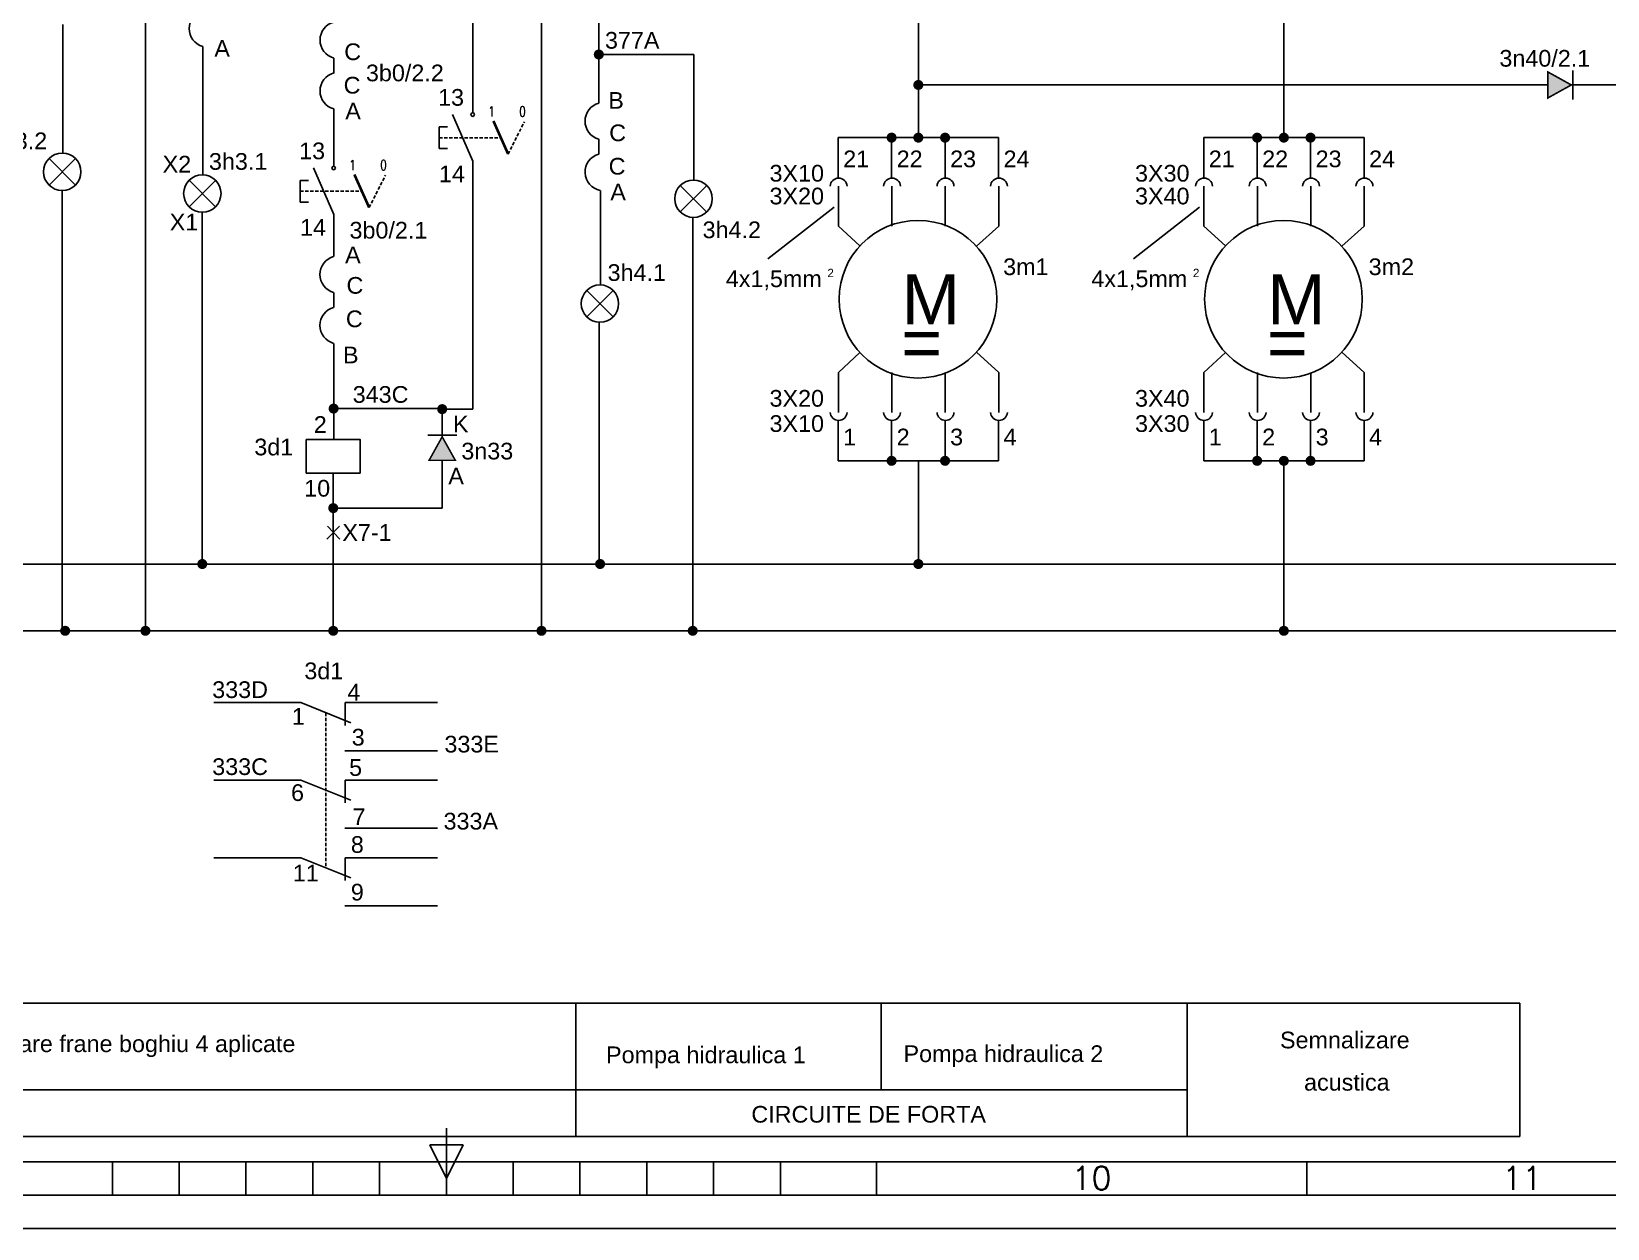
# Model space of a CAD drawing. Header units: millimetres. Extents: x 2595 to 3646, y 1354 to 1651.
# Drawn here: x 3058.6 to 3294.5, y 1354.2 to 1533.4 of the extents above; entities that cross this region are included whole.
import ezdxf
from ezdxf.enums import TextEntityAlignment as Align

# ---------------------------------------------------------------- set-up
doc = ezdxf.new("R2010")
doc.units = ezdxf.units.MM
doc.linetypes.add('DASHED', pattern=[0.75, 0.5, -0.25])
doc.styles.add('ISO', font='SIMPLEX.shx')
doc.styles.add('ROMANS', font='ROMANS.shx', dxfattribs={"width": 0.8})
doc.styles.get("Standard").update_dxf_attribs({"font": 'arial.ttf'})

# ---------------------------------------------------------------- blocks, each defined once
blk = doc.blocks.new('5A4')
at = {"color": 70}
for p, q in [((-525.5, 10), (-525.5, 15)), ((-528, 12.5), (-523, 12.5)), ((-525.5, 7.5), (-528, 12.5)), ((-523, 12.5), (-525.5, 7.5)), ((-575.5, 5), (-575.5, 10)), ((-565.5, 5), (-565.5, 10)), ((-555.5, 5), (-555.5, 10)), ((-545.5, 5), (-545.5, 10)), ((-535.5, 5), (-535.5, 10)), ((-525.5, 10), (-525.5, 5)), ((-515.5, 5), (-515.5, 10)), ((-505.5, 5), (-505.5, 10)), ((-495.5, 5), (-495.5, 10)), ((-485.5, 5), (-485.5, 10)), ((-475.5, 5), (-475.5, 10)), ((-461.13, 5), (-461.13, 10)), ((-461.13, 5), (-461.13, 10)), ((-396.7, 5), (-396.7, 10))]:
    blk.add_line(p, q, dxfattribs=at)
at = {"color": 240}
for points in [[(0, 0), (0, 297), (-1051, 297), (-1051, 0)], [(-5, 5), (-5, 292), (-1046, 292), (-1046, 5)]]:
    blk.add_lwpolyline(points, close=True, dxfattribs=at)
at = {"color": 70}
blk.add_lwpolyline([(-1041, 287), (-1041, 10), (-10, 10), (-10, 287)], close=True, dxfattribs=at)
at = {"color": 50, "style": 'ISO'}
for s, p in [('10', (-428.92, 7.55)), ('11', (-364.49, 7.55))]:
    blk.add_text(s, height=3.5, dxfattribs=at).set_placement(p, align=Align.MIDDLE)

msp = doc.modelspace()

# ---------------------------------------------------------------- linework, layer by layer
at = {"color": 1}
for p, q in [((3134.93, 1561.49), (3134.93, 1443.68)), ((3134.93, 1561.49), (3134.93, 1443.68)), ((3246.06, 1555.44), (3246.06, 1530.55)), ((3246.06, 1555.44), (3246.06, 1530.55)), ((3191.35, 1530.55), (3191.35, 1543.56)), ((3191.35, 1530.55), (3191.35, 1543.56)), ((3075.66, 1443.68), (3075.66, 1539.12)), ((3075.66, 1443.68), (3075.66, 1539.12)), ((3124.64, 1539.36), (3124.64, 1529.83)), ((3124.64, 1539.36), (3124.64, 1529.83)), ((3063.27, 1534.44), (3063.27, 1515.21)), ((3063.27, 1534.44), (3063.27, 1515.21)), ((3143.51, 1534.71), (3143.51, 1522.69)), ((3143.51, 1534.71), (3143.51, 1522.69)), ((3084.24, 1531.18), (3084.24, 1511.95)), ((3084.24, 1531.18), (3084.24, 1511.95)), ((3103.84, 1529.44), (3103.84, 1527.2)), ((3103.84, 1529.44), (3103.84, 1527.2)), ((3124.64, 1521.25), (3124.64, 1529.83)), ((3124.64, 1521.25), (3124.64, 1529.83)), ((3157.75, 1529.97), (3143.51, 1529.97)), ((3157.75, 1529.97), (3143.51, 1529.97)), ((3157.75, 1529.97), (3157.75, 1525.32)), ((3157.75, 1529.97), (3157.75, 1525.32)), ((3191.35, 1530.55), (3191.35, 1517.52)), ((3191.35, 1530.55), (3191.35, 1517.52)), ((3246.06, 1530.55), (3246.06, 1517.52)), ((3246.06, 1530.55), (3246.06, 1517.52)), ((3157.75, 1525.32), (3157.75, 1511.17)), ((3157.75, 1525.32), (3157.75, 1511.17)), ((3191.35, 1525.41), (3246.06, 1525.41)), ((3191.35, 1525.41), (3246.06, 1525.41)), ((3246.06, 1525.41), (3276.68, 1525.41)), ((3246.06, 1525.41), (3276.68, 1525.41)), ((3276.69, 1525.41), (3285.55, 1525.41)), ((3276.69, 1525.41), (3285.55, 1525.41)), ((3289.18, 1525.41), (3329.42, 1525.41)), ((3289.18, 1525.41), (3329.42, 1525.41)), ((3103.83, 1513.24), (3103.83, 1521.82)), ((3103.83, 1513.24), (3103.83, 1521.82)), ((3124.64, 1514), (3121.64, 1521)), ((3124.64, 1514), (3121.64, 1521)), ((3119.64, 1519.12), (3119.64, 1515.89)), ((3120.89, 1519.12), (3119.64, 1519.12)), ((3119.64, 1519.12), (3119.64, 1515.89)), ((3120.89, 1519.12), (3119.64, 1519.12)), ((3143.51, 1517.3), (3143.51, 1515.07)), ((3143.51, 1517.3), (3143.51, 1515.07)), ((3179.35, 1517.52), (3203.35, 1517.52)), ((3179.35, 1517.52), (3179.35, 1511.46)), ((3179.35, 1517.52), (3203.35, 1517.52)), ((3179.35, 1517.52), (3179.35, 1511.46)), ((3187.35, 1517.52), (3187.35, 1511.46)), ((3187.35, 1517.52), (3187.35, 1511.46)), ((3195.35, 1517.52), (3195.35, 1511.46)), ((3195.35, 1517.52), (3195.35, 1511.46)), ((3203.35, 1517.52), (3203.35, 1511.46)), ((3203.35, 1517.52), (3203.35, 1511.46)), ((3234.06, 1517.52), (3234.06, 1511.46)), ((3234.06, 1517.52), (3258.06, 1517.52)), ((3234.06, 1517.52), (3234.06, 1511.46)), ((3234.06, 1517.52), (3258.06, 1517.52)), ((3242.06, 1517.52), (3242.06, 1511.46)), ((3242.06, 1517.52), (3242.06, 1511.46)), ((3250.06, 1517.52), (3250.06, 1511.46)), ((3250.06, 1517.52), (3250.06, 1511.46)), ((3258.06, 1517.52), (3258.06, 1511.46)), ((3258.06, 1517.52), (3258.06, 1511.46)), ((3120.89, 1515.89), (3119.64, 1515.89)), ((3120.89, 1515.89), (3119.64, 1515.89)), ((3065.19, 1514.39), (3061.22, 1510.43)), ((3065.19, 1514.39), (3061.22, 1510.43)), ((3065.18, 1510.43), (3061.23, 1514.39)), ((3065.18, 1510.43), (3061.23, 1514.39)), ((3103.83, 1505.99), (3100.83, 1512.99)), ((3103.83, 1505.99), (3100.83, 1512.99)), ((3124.64, 1512.5), (3124.64, 1514)), ((3124.64, 1512.5), (3124.64, 1514)), ((3124.64, 1512.5), (3124.64, 1507.74)), ((3124.64, 1512.5), (3124.64, 1507.74)), ((3086.16, 1511.12), (3082.19, 1507.17)), ((3086.16, 1511.12), (3082.19, 1507.17)), ((3086.15, 1507.16), (3082.2, 1511.13)), ((3086.15, 1507.16), (3082.2, 1511.13)), ((3100.08, 1511.1), (3098.83, 1511.1)), ((3098.83, 1511.1), (3098.83, 1507.88)), ((3100.08, 1511.1), (3098.83, 1511.1)), ((3098.83, 1511.1), (3098.83, 1507.88)), ((3159.67, 1506.38), (3155.71, 1510.35)), ((3159.67, 1506.38), (3155.71, 1510.35)), ((3159.67, 1510.34), (3155.71, 1506.39)), ((3159.67, 1510.34), (3155.71, 1506.39)), ((3157.75, 1511.17), (3157.75, 1511.17)), ((3157.75, 1511.17), (3157.75, 1511.17)), ((3179.38, 1510.27), (3179.38, 1504.29)), ((3179.38, 1510.27), (3179.38, 1504.29)), ((3187.38, 1510.27), (3187.38, 1504.29)), ((3187.38, 1510.27), (3187.38, 1504.29)), ((3195.38, 1510.27), (3195.38, 1504.29)), ((3195.38, 1510.27), (3195.38, 1504.29)), ((3203.38, 1510.27), (3203.38, 1504.29)), ((3203.38, 1510.27), (3203.38, 1504.29)), ((3234.09, 1510.27), (3234.09, 1504.29)), ((3234.09, 1510.27), (3234.09, 1504.29)), ((3242.09, 1510.27), (3242.09, 1504.29)), ((3242.09, 1510.27), (3242.09, 1504.29)), ((3250.09, 1510.27), (3250.09, 1504.29)), ((3250.09, 1510.27), (3250.09, 1504.29)), ((3258.09, 1510.27), (3258.09, 1504.29)), ((3258.09, 1510.27), (3258.09, 1504.29)), ((3063.2, 1509.61), (3063.19, 1507.41)), ((3063.2, 1509.61), (3063.19, 1507.41)), ((3063.19, 1507.41), (3063.2, 1443.68)), ((3063.19, 1507.41), (3063.2, 1443.68)), ((3100.08, 1507.88), (3098.83, 1507.88)), ((3100.08, 1507.88), (3098.83, 1507.88)), ((3124.64, 1507.74), (3124.64, 1476.87)), ((3124.64, 1507.74), (3124.64, 1476.87)), ((3143.75, 1509.63), (3143.75, 1495.47)), ((3143.75, 1509.63), (3143.75, 1495.47)), ((3084.17, 1506.35), (3084.17, 1504.15)), ((3084.17, 1506.35), (3084.17, 1504.15)), ((3103.83, 1504.49), (3103.83, 1505.99)), ((3103.83, 1504.49), (3103.83, 1505.99)), ((3157.57, 1505.57), (3157.57, 1443.68)), ((3157.57, 1505.57), (3157.57, 1443.68)), ((3178.73, 1507.09), (3168.83, 1499.4)), ((3178.73, 1507.09), (3168.83, 1499.4)), ((3233.44, 1507.09), (3223.54, 1499.4)), ((3233.44, 1507.09), (3223.54, 1499.4)), ((3084.17, 1504.15), (3084.17, 1453.68)), ((3084.17, 1504.15), (3084.17, 1453.68)), ((3103.83, 1504.49), (3103.83, 1499.72)), ((3103.83, 1504.49), (3103.83, 1499.72)), ((3179.38, 1504.29), (3182.61, 1501.31)), ((3179.38, 1504.29), (3182.61, 1501.31)), ((3203.38, 1504.29), (3200.03, 1501.25)), ((3203.38, 1504.29), (3200.03, 1501.25)), ((3234.09, 1504.29), (3237.32, 1501.31)), ((3234.09, 1504.29), (3237.32, 1501.31)), ((3258.09, 1504.29), (3254.74, 1501.25)), ((3258.09, 1504.29), (3254.74, 1501.25)), ((3103.83, 1494.34), (3103.83, 1492.1)), ((3103.83, 1494.34), (3103.83, 1492.1)), ((3145.66, 1494.65), (3141.7, 1490.69)), ((3145.66, 1494.65), (3141.7, 1490.69)), ((3145.66, 1490.69), (3141.71, 1494.65)), ((3145.66, 1490.69), (3141.71, 1494.65)), ((3143.75, 1495.47), (3143.75, 1495.47)), ((3143.75, 1495.47), (3143.75, 1495.47)), ((3143.57, 1489.87), (3143.57, 1453.68)), ((3143.57, 1489.87), (3143.57, 1453.68)), ((3103.83, 1472.3), (3103.83, 1486.72)), ((3103.83, 1472.3), (3103.83, 1486.72)), ((3179.38, 1482.37), (3182.61, 1485.34)), ((3179.38, 1482.37), (3182.61, 1485.34)), ((3203.38, 1482.37), (3200.03, 1485.4)), ((3203.38, 1482.37), (3200.03, 1485.4)), ((3234.09, 1482.37), (3237.32, 1485.34)), ((3234.09, 1482.37), (3237.32, 1485.34)), ((3258.09, 1482.37), (3254.74, 1485.4)), ((3258.09, 1482.37), (3254.74, 1485.4)), ((3179.38, 1476.39), (3179.38, 1482.37)), ((3179.38, 1476.39), (3179.38, 1482.37)), ((3187.38, 1476.39), (3187.38, 1482.37)), ((3187.38, 1476.39), (3187.38, 1482.37)), ((3195.38, 1476.39), (3195.38, 1482.37)), ((3195.38, 1476.39), (3195.38, 1482.37)), ((3203.38, 1476.39), (3203.38, 1482.37)), ((3203.38, 1476.39), (3203.38, 1482.37)), ((3234.09, 1476.39), (3234.09, 1482.37)), ((3234.09, 1476.39), (3234.09, 1482.37)), ((3242.09, 1476.39), (3242.09, 1482.37)), ((3242.09, 1476.39), (3242.09, 1482.37)), ((3250.09, 1476.39), (3250.09, 1482.37)), ((3250.09, 1476.39), (3250.09, 1482.37)), ((3258.09, 1476.39), (3258.09, 1482.37)), ((3258.09, 1476.39), (3258.09, 1482.37)), ((3120.07, 1476.95), (3103.83, 1476.95)), ((3120.07, 1476.95), (3103.83, 1476.95)), ((3120.07, 1472.83), (3120.07, 1476.95)), ((3120.07, 1472.83), (3120.07, 1476.95)), ((3124.64, 1476.87), (3120.07, 1476.87)), ((3124.64, 1476.87), (3120.07, 1476.87)), ((3179.35, 1469.13), (3179.35, 1475.19)), ((3179.35, 1469.13), (3179.35, 1475.19)), ((3187.35, 1469.13), (3187.35, 1475.19)), ((3187.35, 1469.13), (3187.35, 1475.19)), ((3195.35, 1469.13), (3195.35, 1475.19)), ((3195.35, 1469.13), (3195.35, 1475.19)), ((3195.35, 1469.13), (3195.35, 1475.19)), ((3195.35, 1469.13), (3195.35, 1475.19)), ((3203.35, 1469.13), (3203.35, 1475.19)), ((3203.35, 1469.13), (3203.35, 1475.19)), ((3203.35, 1469.13), (3203.35, 1475.19)), ((3203.35, 1469.13), (3203.35, 1475.19)), ((3234.06, 1469.13), (3234.06, 1475.19)), ((3234.06, 1469.13), (3234.06, 1475.19)), ((3242.06, 1469.13), (3242.06, 1475.19)), ((3242.06, 1469.13), (3242.06, 1475.19)), ((3250.06, 1469.13), (3250.06, 1475.19)), ((3250.06, 1469.13), (3250.06, 1475.19)), ((3250.06, 1469.13), (3250.06, 1475.19)), ((3250.06, 1469.13), (3250.06, 1475.19)), ((3258.06, 1469.13), (3258.06, 1475.19)), ((3258.06, 1469.13), (3258.06, 1475.19)), ((3258.06, 1469.13), (3258.06, 1475.19)), ((3258.06, 1469.13), (3258.06, 1475.19)), ((3103.77, 1467.3), (3103.77, 1443.68)), ((3103.77, 1467.3), (3103.77, 1443.68)), ((3120.07, 1469.16), (3120.07, 1462.05)), ((3120.07, 1469.16), (3120.07, 1462.05)), ((3179.35, 1469.13), (3203.35, 1469.13)), ((3179.35, 1469.13), (3203.35, 1469.13)), ((3191.35, 1453.68), (3191.35, 1469.13)), ((3191.35, 1453.68), (3191.35, 1469.13)), ((3234.06, 1469.13), (3258.06, 1469.13)), ((3234.06, 1469.13), (3258.06, 1469.13)), ((3246.06, 1443.68), (3246.06, 1469.13)), ((3246.06, 1443.68), (3246.06, 1469.13)), ((3120.07, 1462.05), (3103.77, 1462.05)), ((3120.07, 1462.05), (3103.77, 1462.05)), ((3104.71, 1459.35), (3102.82, 1457.39)), ((3104.71, 1459.35), (3102.82, 1457.39)), ((3104.73, 1457.41), (3102.89, 1459.33)), ((3104.73, 1457.41), (3102.89, 1459.33)), ((3026.21, 1453.68), (3205.24, 1453.68)), ((3026.21, 1453.68), (3205.24, 1453.68)), ((3205.24, 1453.68), (3329.42, 1453.68)), ((3205.24, 1453.68), (3329.42, 1453.68)), ((3033.33, 1443.68), (3206.06, 1443.68)), ((3033.33, 1443.68), (3206.06, 1443.68)), ((3206.06, 1443.68), (3268.71, 1443.68)), ((3206.06, 1443.68), (3268.71, 1443.68)), ((3268.71, 1443.68), (3351.01, 1443.68)), ((3268.71, 1443.68), (3351.01, 1443.68)), ((3097.39, 1432.92), (3085.91, 1432.92)), ((3097.39, 1432.92), (3085.91, 1432.92)), ((3098.89, 1432.92), (3097.39, 1432.92)), ((3098.89, 1432.92), (3097.39, 1432.92)), ((3098.89, 1432.92), (3106.39, 1429.92)), ((3098.89, 1432.92), (3106.39, 1429.92)), ((3105.55, 1432.92), (3107.39, 1432.92)), ((3105.55, 1432.92), (3107.39, 1432.92)), ((3107.39, 1432.92), (3119.37, 1432.92)), ((3107.39, 1432.92), (3119.37, 1432.92)), ((3105.49, 1425.72), (3119.37, 1425.72)), ((3105.49, 1425.72), (3119.37, 1425.72)), ((3097.39, 1421.31), (3085.91, 1421.31)), ((3097.39, 1421.31), (3085.91, 1421.31)), ((3098.89, 1421.31), (3097.39, 1421.31)), ((3098.89, 1421.31), (3097.39, 1421.31)), ((3098.89, 1421.31), (3106.39, 1418.31)), ((3098.89, 1421.31), (3106.39, 1418.31)), ((3105.55, 1421.31), (3107.39, 1421.31)), ((3105.55, 1421.31), (3107.39, 1421.31)), ((3107.39, 1421.31), (3119.37, 1421.31)), ((3107.39, 1421.31), (3119.37, 1421.31)), ((3105.49, 1414.11), (3119.37, 1414.11)), ((3105.49, 1414.11), (3119.37, 1414.11)), ((3097.39, 1409.71), (3085.91, 1409.71)), ((3097.39, 1409.71), (3085.91, 1409.71)), ((3098.89, 1409.71), (3097.39, 1409.71)), ((3098.89, 1409.71), (3097.39, 1409.71)), ((3098.89, 1409.71), (3106.39, 1406.71)), ((3098.89, 1409.71), (3106.39, 1406.71)), ((3105.55, 1409.71), (3107.39, 1409.71)), ((3105.55, 1409.71), (3107.39, 1409.71)), ((3107.39, 1409.71), (3119.37, 1409.71)), ((3107.39, 1409.71), (3119.37, 1409.71)), ((3105.49, 1402.5), (3119.37, 1402.5)), ((3105.49, 1402.5), (3119.37, 1402.5)), ((2661.7, 1387.95), (3281.37, 1387.95)), ((2661.7, 1387.95), (3281.37, 1387.95)), ((3140.07, 1387.95), (3140.07, 1367.95)), ((3140.07, 1387.95), (3140.07, 1367.95)), ((3185.78, 1387.95), (3185.78, 1374.95)), ((3185.78, 1387.95), (3185.78, 1374.95)), ((3231.6, 1387.95), (3231.6, 1367.95)), ((3231.6, 1387.95), (3231.6, 1367.95)), ((3281.37, 1387.95), (3281.37, 1367.95)), ((3281.37, 1387.95), (3281.37, 1367.95)), ((2661.7, 1374.95), (3231.6, 1374.95)), ((2661.7, 1374.95), (3231.6, 1374.95)), ((2661.7, 1367.95), (3281.37, 1367.95)), ((2661.7, 1367.95), (3281.37, 1367.95))]:
    msp.add_line(p, q, dxfattribs=at)
at = {"color": 1, "linetype": 'DASHED'}
for p, q in [((3129.94, 1515.07), (3132.38, 1519.9)), ((3129.94, 1515.07), (3132.38, 1519.9)), ((3119.64, 1517.5), (3128.86, 1517.51)), ((3119.64, 1517.5), (3128.86, 1517.51)), ((3109.14, 1507.06), (3111.58, 1511.89)), ((3109.14, 1507.06), (3111.58, 1511.89)), ((3098.83, 1509.49), (3108.05, 1509.5)), ((3098.83, 1509.49), (3108.05, 1509.5)), ((3102.64, 1431.42), (3102.64, 1408.21)), ((3102.64, 1431.42), (3102.64, 1408.21))]:
    msp.add_line(p, q, dxfattribs=at)
at = {"color": 1, "const_width": 0.75}
for points in [[(3143.14, 1529.97, 1), (3143.89, 1529.97, 1)], [(3143.14, 1529.97, 1), (3143.89, 1529.97, 1)], [(3190.97, 1525.41, 1), (3191.72, 1525.41, 1)], [(3190.97, 1525.41, 1), (3191.72, 1525.41, 1)], [(3186.97, 1517.52, 1), (3187.72, 1517.52, 1)], [(3186.97, 1517.52, 1), (3187.72, 1517.52, 1)], [(3190.97, 1517.52, 1), (3191.72, 1517.52, 1)], [(3190.97, 1517.52, 1), (3191.72, 1517.52, 1)], [(3194.97, 1517.52, 1), (3195.72, 1517.52, 1)], [(3194.97, 1517.52, 1), (3195.72, 1517.52, 1)], [(3241.68, 1517.52, 1), (3242.43, 1517.52, 1)], [(3241.68, 1517.52, 1), (3242.43, 1517.52, 1)], [(3245.68, 1517.52, 1), (3246.43, 1517.52, 1)], [(3245.68, 1517.52, 1), (3246.43, 1517.52, 1)], [(3249.68, 1517.52, 1), (3250.43, 1517.52, 1)], [(3249.68, 1517.52, 1), (3250.43, 1517.52, 1)], [(3103.45, 1476.95, 1), (3104.2, 1476.95, 1)], [(3103.45, 1476.95, 1), (3104.2, 1476.95, 1)], [(3119.7, 1476.87, 1), (3120.45, 1476.87, 1)], [(3119.7, 1476.87, 1), (3120.45, 1476.87, 1)], [(3186.97, 1469.13, -1), (3187.72, 1469.13, -1)], [(3186.97, 1469.13, -1), (3187.72, 1469.13, -1)], [(3194.97, 1469.13, -1), (3195.72, 1469.13, -1)], [(3194.97, 1469.13, -1), (3195.72, 1469.13, -1)], [(3241.68, 1469.13, -1), (3242.43, 1469.13, -1)], [(3241.68, 1469.13, -1), (3242.43, 1469.13, -1)], [(3245.68, 1469.13, 1), (3246.43, 1469.13, 1)], [(3245.68, 1469.13, 1), (3246.43, 1469.13, 1)], [(3249.68, 1469.13, -1), (3250.43, 1469.13, -1)], [(3249.68, 1469.13, -1), (3250.43, 1469.13, -1)], [(3103.39, 1462.05, 1), (3104.14, 1462.05, 1)], [(3103.39, 1462.05, 1), (3104.14, 1462.05, 1)], [(3083.79, 1453.68, 1), (3084.54, 1453.68, 1)], [(3083.79, 1453.68, 1), (3084.54, 1453.68, 1)], [(3143.34, 1453.68, 1), (3144.09, 1453.68, 1)], [(3143.34, 1453.68, 1), (3144.09, 1453.68, 1)], [(3190.97, 1453.68, 1), (3191.72, 1453.68, 1)], [(3190.97, 1453.68, 1), (3191.72, 1453.68, 1)], [(3063.26, 1443.68, 1), (3064.01, 1443.68, 1)], [(3063.26, 1443.68, 1), (3064.01, 1443.68, 1)], [(3075.28, 1443.68, 1), (3076.03, 1443.68, 1)], [(3075.28, 1443.68, 1), (3076.03, 1443.68, 1)], [(3103.39, 1443.68, 1), (3104.14, 1443.68, 1)], [(3103.39, 1443.68, 1), (3104.14, 1443.68, 1)], [(3134.56, 1443.68, 1), (3135.31, 1443.68, 1)], [(3134.56, 1443.68, 1), (3135.31, 1443.68, 1)], [(3157.2, 1443.68, 1), (3157.95, 1443.68, 1)], [(3157.2, 1443.68, 1), (3157.95, 1443.68, 1)], [(3245.68, 1443.68, 1), (3246.43, 1443.68, 1)], [(3245.68, 1443.68, 1), (3246.43, 1443.68, 1)]]:
    msp.add_lwpolyline(points, format="xyb", close=True, dxfattribs=at)
at = {"color": 1, "const_width": 0.24, "flags": 128}
for points in [[(3289.08, 1525.41), (3285.55, 1527.37), (3285.55, 1523.45)], [(3289.08, 1525.41), (3285.55, 1527.37), (3285.55, 1523.45)], [(3120.07, 1472.73), (3118.11, 1469.2), (3122.04, 1469.2)], [(3120.07, 1472.73), (3118.11, 1469.2), (3122.04, 1469.2)]]:
    msp.add_lwpolyline(points, close=True, dxfattribs=at)
at = {"color": 1, "flags": 128}
for points in [[(3289.3, 1527.57), (3289.3, 1523.24)], [(3289.3, 1527.57), (3289.3, 1523.24)], [(3117.91, 1472.95), (3122.24, 1472.95)], [(3117.91, 1472.95), (3122.24, 1472.95)], [(3105.55, 1432.92), (3105.55, 1429.51)], [(3105.55, 1432.92), (3105.55, 1429.51)], [(3105.55, 1421.31), (3105.55, 1417.9)], [(3105.55, 1421.31), (3105.55, 1417.9)], [(3105.55, 1409.71), (3105.55, 1406.29)], [(3105.55, 1409.71), (3105.55, 1406.29)]]:
    msp.add_lwpolyline(points, dxfattribs=at)
at = {"color": 1, "const_width": 0.4, "flags": 128}
for points in [[(3129.94, 1515.07), (3127.74, 1520.02)], [(3129.94, 1515.07), (3127.74, 1520.02)], [(3109.14, 1507.06), (3106.93, 1512)], [(3109.14, 1507.06), (3106.93, 1512)]]:
    msp.add_lwpolyline(points, dxfattribs=at)
at = {"color": 1, "flags": 128}
msp.add_lwpolyline([(3107.82, 1467.3), (3107.82, 1472.3), (3099.72, 1472.3), (3099.72, 1467.3)], close=True, dxfattribs=at)
msp.add_lwpolyline([(3107.82, 1467.3), (3107.82, 1472.3), (3099.72, 1472.3), (3099.72, 1467.3)], close=True, dxfattribs=at)
at = {"color": 1}
for centre, radius in [((3124.64, 1520.98), 0.273), ((3124.64, 1520.98), 0.273), ((3063.2, 1512.41), 2.8), ((3063.2, 1512.41), 2.8), ((3103.83, 1512.97), 0.273), ((3103.83, 1512.97), 0.273), ((3084.17, 1509.15), 2.8), ((3084.17, 1509.15), 2.8), ((3157.69, 1508.37), 2.8), ((3157.69, 1508.37), 2.8), ((3191.29, 1493.33), 11.8), ((3191.29, 1493.33), 11.8), ((3246, 1493.33), 11.8), ((3246, 1493.33), 11.8), ((3143.68, 1492.67), 2.8), ((3143.68, 1492.67), 2.8)]:
    msp.add_circle(centre, radius, dxfattribs=at)
for centre, radius, start, end in [((3084.98, 1533.87), 2.79, 105.2379, 254.7552), ((3084.98, 1533.87), 2.79, 105.2379, 254.7552), ((3104.58, 1532.13), 2.79, 105.2379, 254.7552), ((3104.58, 1532.13), 2.79, 105.2379, 254.7552), ((3104.58, 1524.51), 2.79, 105.2379, 254.7552), ((3104.58, 1524.51), 2.79, 105.2379, 254.7552), ((3144.24, 1519.99), 2.79, 105.2379, 254.7552), ((3144.24, 1519.99), 2.79, 105.2379, 254.7552), ((3144.24, 1512.37), 2.79, 105.2379, 259.741), ((3144.24, 1512.37), 2.79, 105.2379, 259.741), ((3179.41, 1510.19), 1.27, 3.4436, 176.5564), ((3179.41, 1510.19), 1.27, 3.4436, 176.5564), ((3187.41, 1510.19), 1.27, 3.4436, 176.5564), ((3187.41, 1510.19), 1.27, 3.4436, 176.5564), ((3195.41, 1510.19), 1.27, 3.4436, 176.5564), ((3195.41, 1510.19), 1.27, 3.4436, 176.5564), ((3203.41, 1510.19), 1.27, 3.4436, 176.5564), ((3203.41, 1510.19), 1.27, 3.4436, 176.5564), ((3234.12, 1510.19), 1.27, 3.4436, 176.5564), ((3234.12, 1510.19), 1.27, 3.4436, 176.5564), ((3242.12, 1510.19), 1.27, 3.4436, 176.5564), ((3242.12, 1510.19), 1.27, 3.4436, 176.5564), ((3250.12, 1510.19), 1.27, 3.4436, 176.5564), ((3250.12, 1510.19), 1.27, 3.4436, 176.5564), ((3258.12, 1510.19), 1.27, 3.4436, 176.5564), ((3258.12, 1510.19), 1.27, 3.4436, 176.5564), ((3104.56, 1497.03), 2.79, 105.2379, 254.7552), ((3104.56, 1497.03), 2.79, 105.2379, 254.7552), ((3104.56, 1489.41), 2.79, 105.2379, 254.7552), ((3104.56, 1489.41), 2.79, 105.2379, 254.7552), ((3179.41, 1476.46), 1.27, 183.4436, 356.5564), ((3179.41, 1476.46), 1.27, 183.4436, 356.5564), ((3187.41, 1476.46), 1.27, 183.4436, 356.5564), ((3187.41, 1476.46), 1.27, 183.4436, 356.5564), ((3195.41, 1476.46), 1.27, 183.4436, 356.5564), ((3195.41, 1476.46), 1.27, 183.4436, 356.5564), ((3203.41, 1476.46), 1.27, 183.4436, 356.5564), ((3203.41, 1476.46), 1.27, 183.4436, 356.5564), ((3234.12, 1476.46), 1.27, 183.4436, 356.5564), ((3234.12, 1476.46), 1.27, 183.4436, 356.5564), ((3242.12, 1476.46), 1.27, 183.4436, 356.5564), ((3242.12, 1476.46), 1.27, 183.4436, 356.5564), ((3250.12, 1476.46), 1.27, 183.4436, 356.5564), ((3250.12, 1476.46), 1.27, 183.4436, 356.5564), ((3258.12, 1476.46), 1.27, 183.4436, 356.5564), ((3258.12, 1476.46), 1.27, 183.4436, 356.5564)]:
    msp.add_arc(centre, radius, start, end, dxfattribs=at)
for points in [[(3289.08, 1525.42), (3285.57, 1523.49), (3285.54, 1527.32)], [(3289.08, 1525.42), (3285.57, 1523.49), (3285.54, 1527.32)], [(3120.07, 1472.74), (3121.99, 1469.22), (3118.16, 1469.2)], [(3120.07, 1472.74), (3121.99, 1469.22), (3118.16, 1469.2)]]:
    msp.add_solid(points, dxfattribs=at)

# ---------------------------------------------------------------- block references
msp.add_blockref('5A4', (3646.2, 1354.19), dxfattribs=at)
msp.add_blockref('5A4', (3646.2, 1354.19), dxfattribs=at)

# ---------------------------------------------------------------- texts
for s, height, p in [('377A', 2.5, (3144.44, 1530.84)), ('377A', 2.5, (3144.44, 1530.84)), ('A', 2.5, (3085.97, 1529.63)), ('A', 2.5, (3085.97, 1529.63)), ('C', 2.5, (3105.41, 1529.13)), ('C', 2.5, (3105.41, 1529.13)), ('3n40/2.1', 2.5, (3278.32, 1528.15)), ('3n40/2.1', 2.5, (3278.32, 1528.15)), ('C', 2.5, (3105.32, 1524.12)), ('C', 2.5, (3105.32, 1524.12)), ('3b0/2.2', 2.5, (3108.66, 1525.96)), ('3b0/2.2', 2.5, (3108.66, 1525.96)), ('13', 2.5, (3119.46, 1522.3)), ('13', 2.5, (3119.46, 1522.3)), ('B', 2.5, (3144.93, 1521.85)), ('B', 2.5, (3144.93, 1521.85)), ('A', 2.5, (3105.57, 1520.26)), ('A', 2.5, (3105.57, 1520.26)), ('C', 2.5, (3145.07, 1516.99)), ('C', 2.5, (3145.07, 1516.99)), ('3h3.2', 2.5, (3052.21, 1515.79)), ('3h3.2', 2.5, (3052.21, 1515.79)), ('13', 2.5, (3098.66, 1514.29)), ('13', 2.5, (3098.66, 1514.29)), ('X2', 2.5, (3078.23, 1512.3)), ('X2', 2.5, (3078.23, 1512.3)), ('3h3.1', 2.5, (3085.16, 1512.71)), ('3h3.1', 2.5, (3085.16, 1512.71)), ('C', 2.5, (3144.99, 1511.99)), ('C', 2.5, (3144.99, 1511.99)), ('21', 2.5, (3180.1, 1513.09)), ('21', 2.5, (3180.1, 1513.09)), ('22', 2.5, (3188.1, 1513.09)), ('22', 2.5, (3188.1, 1513.09)), ('23', 2.5, (3196.1, 1513.09)), ('23', 2.5, (3196.1, 1513.09)), ('24', 2.5, (3204.1, 1513.09)), ('24', 2.5, (3204.1, 1513.09)), ('21', 2.5, (3234.81, 1513.09)), ('21', 2.5, (3234.81, 1513.09)), ('22', 2.5, (3242.81, 1513.09)), ('22', 2.5, (3242.81, 1513.09)), ('23', 2.5, (3250.81, 1513.09)), ('23', 2.5, (3250.81, 1513.09)), ('24', 2.5, (3258.81, 1513.09)), ('24', 2.5, (3258.81, 1513.09)), ('14', 2.5, (3119.59, 1510.84)), ('14', 2.5, (3119.59, 1510.84)), ('3X10', 2.5, (3169.07, 1510.94)), ('3X10', 2.5, (3169.07, 1510.94)), ('3X30', 2.5, (3223.78, 1510.94)), ('3X30', 2.5, (3223.78, 1510.94)), ('A', 2.5, (3145.24, 1508.13)), ('A', 2.5, (3145.24, 1508.13)), ('3X20', 2.5, (3169.07, 1507.53)), ('3X20', 2.5, (3169.07, 1507.53)), ('3X40', 2.5, (3223.78, 1507.53)), ('3X40', 2.5, (3223.78, 1507.53)), ('X1', 2.5, (3079.29, 1503.62)), ('X1', 2.5, (3079.29, 1503.62)), ('14', 2.5, (3098.79, 1502.83)), ('14', 2.5, (3098.79, 1502.83)), ('3b0/2.1', 2.5, (3106.2, 1502.41)), ('3b0/2.1', 2.5, (3106.2, 1502.41)), ('3h4.2', 2.5, (3159.05, 1502.47)), ('3h4.2', 2.5, (3159.05, 1502.47)), ('A', 2.5, (3105.54, 1498.72)), ('A', 2.5, (3105.54, 1498.72)), ('3h4.1', 2.5, (3144.83, 1496.07)), ('3h4.1', 2.5, (3144.83, 1496.07)), ('3m1', 2.5, (3204.04, 1496.94)), ('3m1', 2.5, (3204.04, 1496.94)), ('3m2', 2.5, (3258.75, 1496.94)), ('3m2', 2.5, (3258.75, 1496.94)), ('C', 2.5, (3105.75, 1494.15)), ('C', 2.5, (3105.75, 1494.15)), ('4x1,5mm', 2.5, (3162.53, 1495.14)), ('4x1,5mm', 2.5, (3162.53, 1495.14)), ('2', 1.25, (3177.73, 1496.64)), ('2', 1.25, (3177.73, 1496.64)), ('M', 7.5, (3188.85, 1489.56)), ('M', 7.5, (3188.85, 1489.56)), ('4x1,5mm', 2.5, (3217.24, 1495.14)), ('4x1,5mm', 2.5, (3217.24, 1495.14)), ('2', 1.25, (3232.44, 1496.64)), ('2', 1.25, (3232.44, 1496.64)), ('M', 7.5, (3243.56, 1489.56)), ('M', 7.5, (3243.56, 1489.56)), ('C', 2.5, (3105.66, 1489.14)), ('C', 2.5, (3105.66, 1489.14)), ('B', 2.5, (3105.23, 1483.73)), ('B', 2.5, (3105.23, 1483.73)), ('=', 7.5, (3188.81, 1483.09)), ('=', 7.5, (3188.81, 1483.09)), ('=', 7.5, (3243.52, 1483.09)), ('=', 7.5, (3243.52, 1483.09)), ('343C', 2.5, (3106.68, 1477.82)), ('343C', 2.5, (3106.68, 1477.82)), ('3X20', 2.5, (3169.07, 1477.24)), ('3X20', 2.5, (3169.07, 1477.24)), ('3X40', 2.5, (3223.78, 1477.24)), ('3X40', 2.5, (3223.78, 1477.24)), ('2', 2.5, (3100.85, 1473.31)), ('2', 2.5, (3100.85, 1473.31)), ('K', 2.5, (3121.69, 1473.39)), ('K', 2.5, (3121.69, 1473.39)), ('3X10', 2.5, (3169.07, 1473.46)), ('3X10', 2.5, (3169.07, 1473.46)), ('3X30', 2.5, (3223.78, 1473.46)), ('3X30', 2.5, (3223.78, 1473.46)), ('3d1', 2.5, (3091.95, 1469.95)), ('3d1', 2.5, (3091.95, 1469.95)), ('1', 2.5, (3180.1, 1471.45)), ('1', 2.5, (3180.1, 1471.45)), ('2', 2.5, (3188.1, 1471.45)), ('2', 2.5, (3188.1, 1471.45)), ('3', 2.5, (3196.1, 1471.45)), ('3', 2.5, (3196.1, 1471.45)), ('4', 2.5, (3204.1, 1471.45)), ('4', 2.5, (3204.1, 1471.45)), ('1', 2.5, (3234.81, 1471.45)), ('1', 2.5, (3234.81, 1471.45)), ('2', 2.5, (3242.81, 1471.45)), ('2', 2.5, (3242.81, 1471.45)), ('3', 2.5, (3250.81, 1471.45)), ('3', 2.5, (3250.81, 1471.45)), ('4', 2.5, (3258.81, 1471.45)), ('4', 2.5, (3258.81, 1471.45)), ('3n33', 2.5, (3122.94, 1469.34)), ('3n33', 2.5, (3122.94, 1469.34)), ('A', 2.5, (3120.99, 1465.61)), ('A', 2.5, (3120.99, 1465.61)), ('10', 2.5, (3099.42, 1463.77)), ('10', 2.5, (3099.42, 1463.77)), ('X7-1', 2.5, (3105.13, 1457.15)), ('X7-1', 2.5, (3105.13, 1457.15)), ('3d1', 2.5, (3099.44, 1436.43)), ('3d1', 2.5, (3099.44, 1436.43)), ('Semnalizare frane boghiu 4 aplicate', 2.5, (3042.39, 1380.6)), ('Semnalizare frane boghiu 4 aplicate', 2.5, (3042.39, 1380.6)), ('Semnalizare', 2.5, (3245.48, 1381.16)), ('Semnalizare', 2.5, (3245.48, 1381.16)), ('Pompa hidraulica 1', 2.5, (3144.6, 1378.94)), ('Pompa hidraulica 1', 2.5, (3144.6, 1378.94)), ('Pompa hidraulica 2', 2.5, (3189.13, 1379.11)), ('Pompa hidraulica 2', 2.5, (3189.13, 1379.11)), ('acustica', 2.5, (3249.08, 1374.83)), ('acustica', 2.5, (3249.08, 1374.83)), ('CIRCUITE DE FORTA', 2.5, (3166.35, 1370.04)), ('CIRCUITE DE FORTA', 2.5, (3166.35, 1370.04))]:
    msp.add_text(s, height=height, dxfattribs=at).set_placement(p)
at = {"color": 1, "linetype": 'DASHED'}
for s, p in [('333D', (3085.65, 1433.62)), ('333D', (3085.65, 1433.62)), ('4', (3105.88, 1433.24)), ('4', (3105.88, 1433.24)), ('1', (3097.58, 1429.61)), ('1', (3097.58, 1429.61)), ('3', (3106.53, 1426.5)), ('3', (3106.53, 1426.5)), ('333E', (3120.41, 1425.46)), ('333E', (3120.41, 1425.46)), ('333C', (3085.65, 1422.09)), ('333C', (3085.65, 1422.09)), ('5', (3106.14, 1421.96)), ('5', (3106.14, 1421.96)), ('6', (3097.45, 1418.2)), ('6', (3097.45, 1418.2)), ('7', (3106.66, 1414.58)), ('7', (3106.66, 1414.58)), ('333A', (3120.28, 1413.93)), ('333A', (3120.28, 1413.93)), ('8', (3106.4, 1410.43)), ('8', (3106.4, 1410.43)), ('11', (3097.71, 1406.15)), ('11', (3097.71, 1406.15)), ('9', (3106.4, 1403.3)), ('9', (3106.4, 1403.3))]:
    msp.add_text(s, height=2.5, dxfattribs=at).set_placement(p)
at = {"color": 1, "style": 'ROMANS', "width": 0.8}
for tag, p, s in [('1', (3126.96, 1520.69), 'M'), ('1', (3126.96, 1520.69), 'M'), ('0', (3131.59, 1520.69), 'F'), ('0', (3131.59, 1520.69), 'F'), ('1', (3106.15, 1512.67), 'M'), ('1', (3106.15, 1512.67), 'M'), ('0', (3110.78, 1512.67), 'F'), ('0', (3110.78, 1512.67), 'F')]:
    msp.add_attdef(tag, p, s, height=1.5, dxfattribs=at)

doc.saveas('drawing.dxf')
